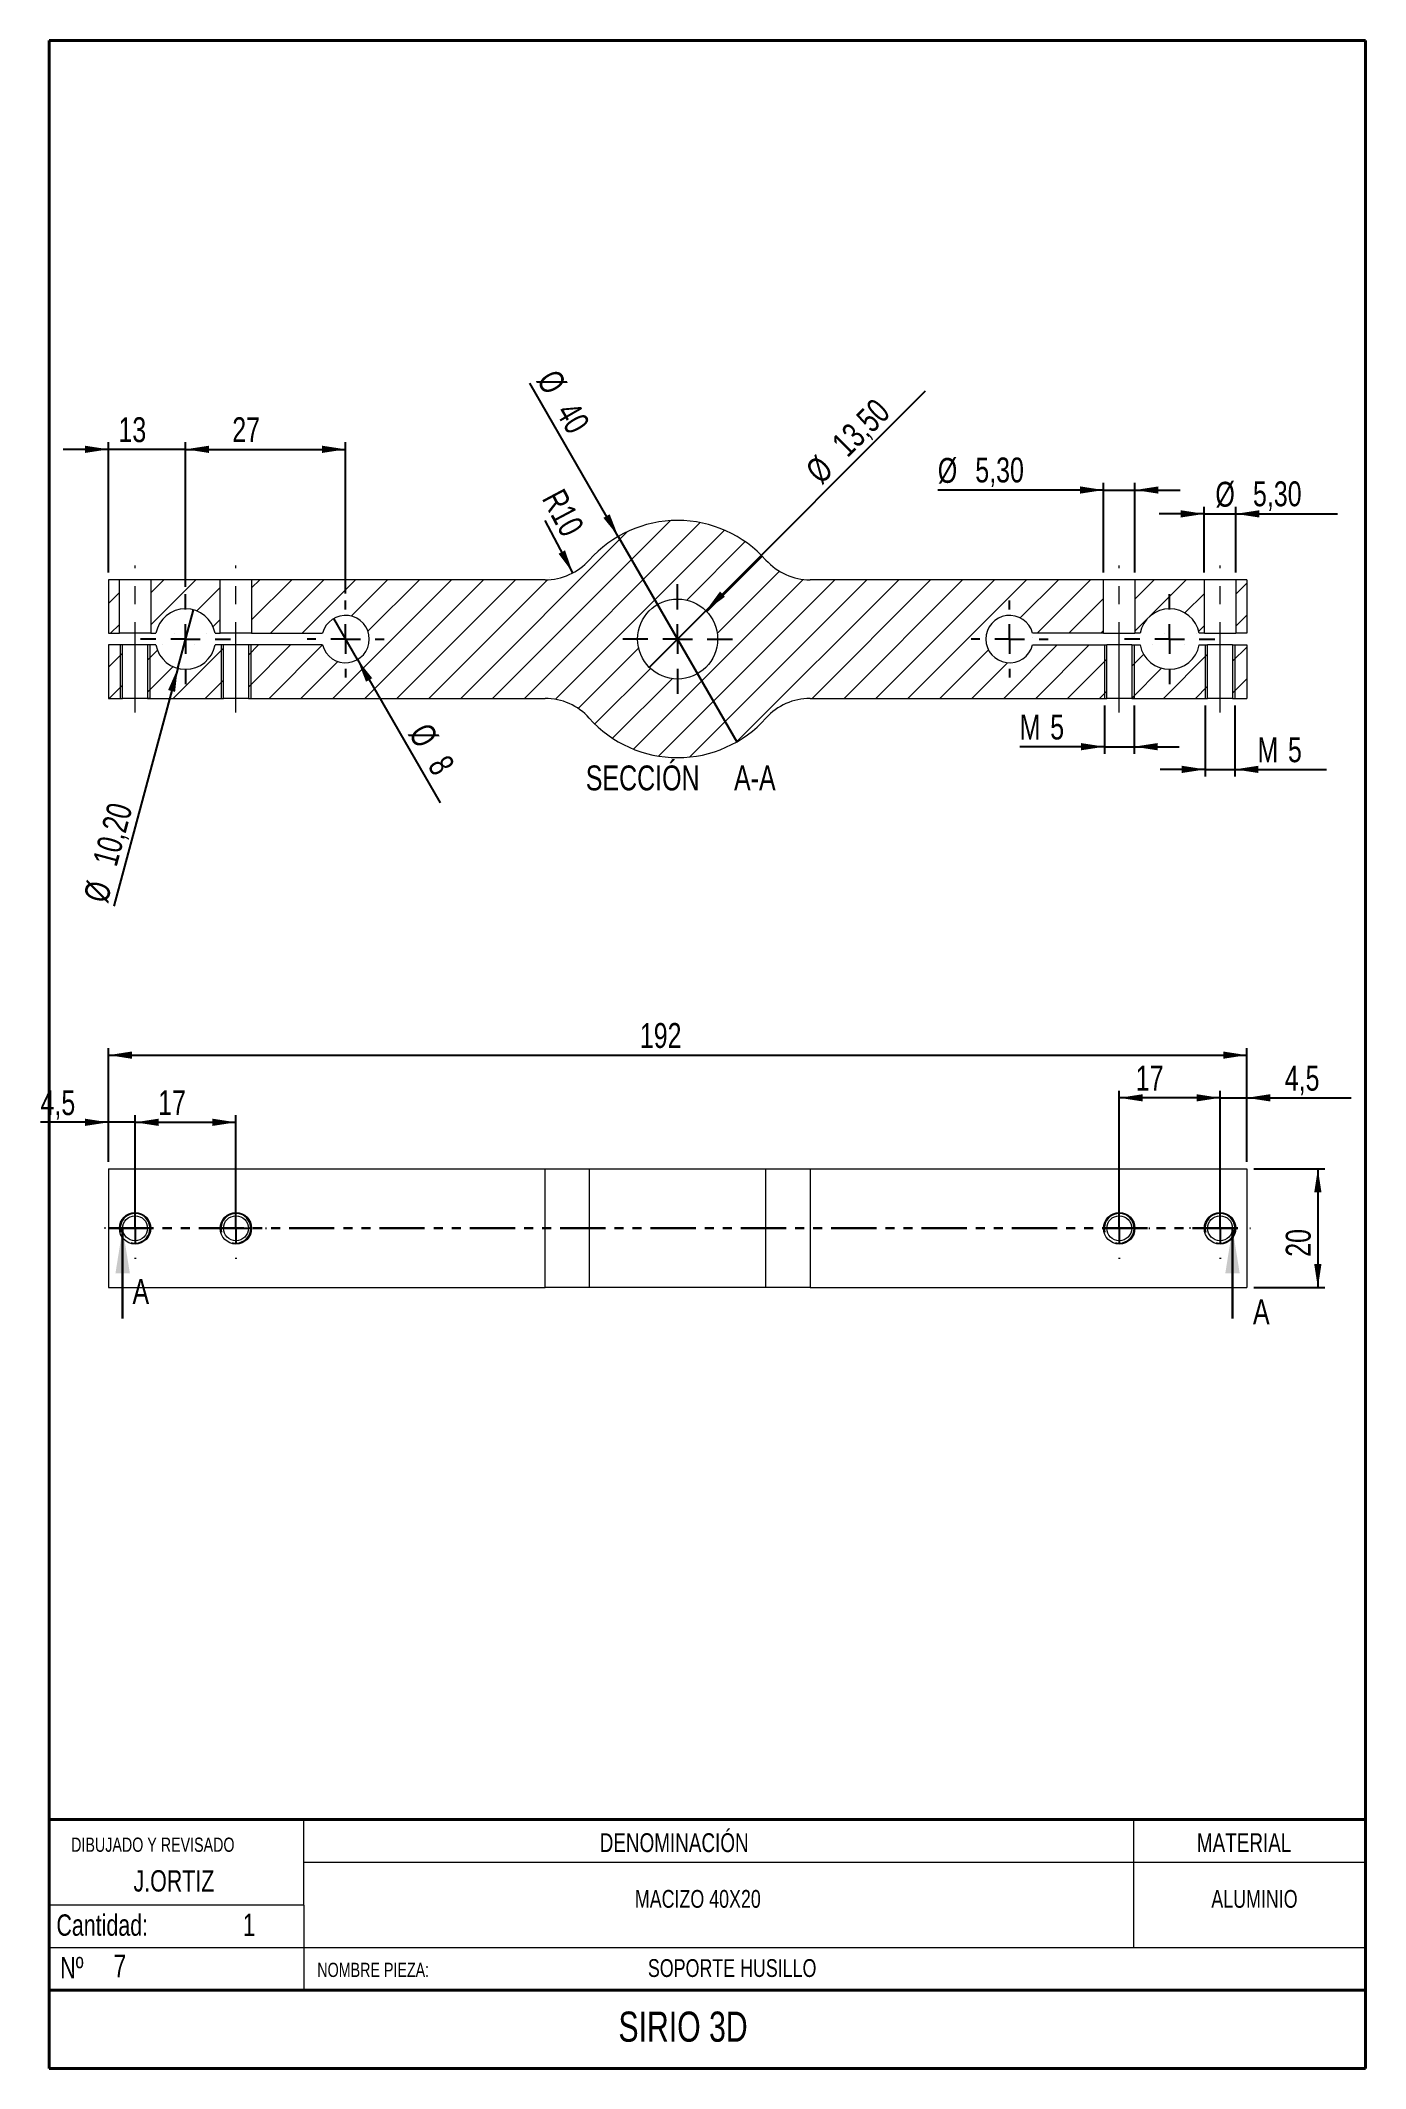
# Model space of a CAD drawing. Header units: millimetres. Extents: x 16 to 202, y 8 to 293.
import ezdxf

# ---------------------------------------------------------------- set-up
doc = ezdxf.new("R2010")
doc.units = ezdxf.units.MM
doc.linetypes.add('CENTERX2', pattern=[20.32, 12.7, -2.54, 2.54, -2.54])
doc.linetypes.add('PHANTOM', pattern=[12.7, 6.35, -1.27, 1.27, -1.27, 1.27, -1.27])
doc.layers.add('FORMAT', color=7, linetype='Continuous')
doc.styles.add('SLDTEXTSTYLE0', font='TXT', dxfattribs={"width": 0.75})
doc.dimstyles.new('SLDDIMSTYLE0', dxfattribs={"dimtxt": 3.5, "dimasz": 3.302, "dimexe": 0, "dimexo": 0.0625, "dimgap": 0.875, "dimtad": 1, "dimlfac": 1.2, "dimrnd": 1e-09, "dimzin": 12, "dimdsep": 46, "dimtxsty": 'SLDTEXTSTYLE0', "dimsah": 1, "dimcen": 0.09, "dimadec": 0, "dimazin": 3, "dimtfac": 1, "dimtofl": 0, "dimtmove": 0, "dimatfit": 3, "dimfxl": 0, "dimfrac": 2, "dimtolj": 1, "dimtzin": 12, "dimarcsym": 0})
doc.dimstyles.new('SLDDIMSTYLE1', dxfattribs={"dimtxt": 3.5, "dimasz": 3.302, "dimexe": 0, "dimexo": 0.0625, "dimgap": 0.875, "dimtad": 1, "dimdec": 1, "dimlfac": 1.2, "dimrnd": 1e-09, "dimzin": 12, "dimdsep": 46, "dimtxsty": 'SLDTEXTSTYLE0', "dimsah": 1, "dimcen": 0.09, "dimadec": 0, "dimazin": 3, "dimtfac": 1, "dimtmove": 0, "dimatfit": 0, "dimfxl": 0, "dimfrac": 2, "dimtolj": 1, "dimtzin": 12, "dimarcsym": 0})
doc.dimstyles.new('SLDDIMSTYLE2', dxfattribs={"dimtxt": 3.5, "dimasz": 3.302, "dimexe": 0, "dimexo": 0.0625, "dimgap": 0.875, "dimtad": 1, "dimlfac": 1.2, "dimrnd": 1e-09, "dimzin": 12, "dimdsep": 46, "dimtxsty": 'SLDTEXTSTYLE0', "dimblk1": 'NONE', "dimsah": 1, "dimcen": 0, "dimadec": 0, "dimazin": 3, "dimtfac": 1, "dimtmove": 0, "dimatfit": 3, "dimldrblk": 'NONE', "dimfxl": 0, "dimfrac": 2, "dimtolj": 1, "dimtzin": 12, "dimarcsym": 0})
doc.dimstyles.new('SLDDIMSTYLE3', dxfattribs={"dimtxt": 3.5, "dimasz": 3.302, "dimexe": 0, "dimexo": 0.0625, "dimgap": 0.875, "dimtad": 1, "dimlfac": 1.2, "dimrnd": 1e-09, "dimzin": 12, "dimdsep": 46, "dimtxsty": 'SLDTEXTSTYLE0', "dimsah": 1, "dimcen": 0.09, "dimadec": 0, "dimazin": 3, "dimtfac": 1, "dimtmove": 0, "dimatfit": 0, "dimfxl": 0, "dimfrac": 2, "dimtolj": 1, "dimtzin": 12, "dimarcsym": 0})
doc.dimstyles.new('SLDDIMSTYLE4', dxfattribs={"dimtxt": 3.5, "dimasz": 3.302, "dimexe": 0, "dimexo": 0.0625, "dimgap": 0.875, "dimtad": 1, "dimlfac": 1.2, "dimrnd": 1e-09, "dimzin": 12, "dimdsep": 46, "dimtxsty": 'SLDTEXTSTYLE0', "dimblk1": 'NONE', "dimsah": 1, "dimcen": 0, "dimadec": 0, "dimazin": 3, "dimtfac": 1, "dimtmove": 0, "dimatfit": 3, "dimldrblk": 'NONE', "dimfxl": 0, "dimfrac": 2, "dimtolj": 1, "dimtzin": 12, "dimarcsym": 0})
doc.dimstyles.new('SLDDIMSTYLE5', dxfattribs={"dimtxt": 3.5, "dimasz": 3.302, "dimexe": 0, "dimexo": 0.0625, "dimgap": 0.875, "dimtad": 1, "dimlfac": 1.2, "dimrnd": 1e-09, "dimzin": 12, "dimdsep": 46, "dimtxsty": 'SLDTEXTSTYLE0', "dimsah": 1, "dimcen": 0, "dimadec": 0, "dimazin": 3, "dimtfac": 1, "dimtofl": 0, "dimtmove": 0, "dimatfit": 3, "dimfxl": 0, "dimfrac": 2, "dimtolj": 1, "dimtzin": 12, "dimarcsym": 0})

# ---------------------------------------------------------------- blocks, each defined once
blk = doc.blocks.new('_D')
at = {"layer": 'FORMAT'}
for p, q in [((25.31, 135.41), (25.31, 151.41)), ((185.31, 135.41), (185.31, 151.41)), ((25.31, 150.41), (185.31, 150.41))]:
    blk.add_line(p, q, dxfattribs=at)
for points in [[(25.31, 150.41), (28.61, 149.9), (28.61, 150.92)], [(185.31, 150.41), (182.01, 150.92), (182.01, 149.9)]]:
    blk.add_solid(points, dxfattribs=at)
at = {"layer": 'FORMAT', "insert": (100.01, 154.92, 0.08), "char_height": 3.5, "attachment_point": 1, "style": 'SLDTEXTSTYLE0'}
blk.add_mtext('192', dxfattribs=at)
blk = doc.blocks.new('_D_1')
at = {"layer": 'FORMAT'}
for p, q in [((186.31, 134.41), (196.31, 134.41)), ((195.31, 134.41), (195.31, 117.74)), ((186.31, 117.74), (196.31, 117.74))]:
    blk.add_line(p, q, dxfattribs=at)
for points in [[(195.31, 134.41), (194.8, 131.11), (195.82, 131.11)], [(195.31, 117.74), (195.82, 121.04), (194.8, 121.04)]]:
    blk.add_solid(points, dxfattribs=at)
at = {"layer": 'FORMAT', "insert": (190.8, 122.07, 0.08), "char_height": 3.5, "attachment_point": 1, "rotation": 90, "style": 'SLDTEXTSTYLE0'}
blk.add_mtext('20', dxfattribs=at)
blk = doc.blocks.new('_D_2')
at = {"layer": 'FORMAT'}
for p, q in [((181.56, 127.08), (181.56, 145.41)), ((185.31, 135.41), (185.31, 145.41)), ((181.56, 144.41), (175.21, 144.41)), ((181.56, 144.41), (185.31, 144.41)), ((185.31, 144.41), (199.97, 144.41))]:
    blk.add_line(p, q, dxfattribs=at)
for points in [[(181.56, 144.41), (178.26, 144.92), (178.26, 143.9)], [(185.31, 144.41), (188.61, 143.9), (188.61, 144.92)]]:
    blk.add_solid(points, dxfattribs=at)
at = {"layer": 'FORMAT', "insert": (190.66, 148.92, 0.08), "char_height": 3.5, "attachment_point": 1, "style": 'SLDTEXTSTYLE0'}
blk.add_mtext('4,5', dxfattribs=at)
blk = doc.blocks.new('_D_3')
at = {"layer": 'FORMAT'}
for p, q in [((167.4, 127.08), (167.4, 145.41)), ((181.56, 127.08), (181.56, 145.41)), ((181.56, 144.41), (167.4, 144.41))]:
    blk.add_line(p, q, dxfattribs=at)
for points in [[(167.4, 144.41), (170.7, 143.9), (170.7, 144.92)], [(181.56, 144.41), (178.26, 144.92), (178.26, 143.9)]]:
    blk.add_solid(points, dxfattribs=at)
at = {"layer": 'FORMAT', "insert": (169.71, 148.92, 0.08), "char_height": 3.5, "attachment_point": 1, "style": 'SLDTEXTSTYLE0'}
blk.add_mtext('17', dxfattribs=at)
blk = doc.blocks.new('_D_4')
at = {"layer": 'FORMAT'}
for p, q in [((25.31, 140.97), (15.77, 140.97)), ((25.31, 135.41), (25.31, 141.97)), ((29.06, 140.97), (25.31, 140.97)), ((29.06, 127.08), (29.06, 141.97)), ((29.06, 140.97), (35.41, 140.97))]:
    blk.add_line(p, q, dxfattribs=at)
for points in [[(25.31, 140.97), (22.01, 141.48), (22.01, 140.46)], [(29.06, 140.97), (32.36, 140.46), (32.36, 141.48)]]:
    blk.add_solid(points, dxfattribs=at)
at = {"layer": 'FORMAT', "insert": (15.77, 145.48, 0.08), "char_height": 3.5, "attachment_point": 1, "style": 'SLDTEXTSTYLE0'}
blk.add_mtext('4,5', dxfattribs=at)
blk = doc.blocks.new('_D_5')
at = {"layer": 'FORMAT'}
for p, q in [((29.06, 127.08), (29.06, 141.97)), ((29.06, 140.97), (43.23, 140.97)), ((43.23, 127.08), (43.23, 141.97))]:
    blk.add_line(p, q, dxfattribs=at)
for points in [[(29.06, 140.97), (32.36, 140.46), (32.36, 141.48)], [(43.23, 140.97), (39.93, 141.48), (39.93, 140.46)]]:
    blk.add_solid(points, dxfattribs=at)
at = {"layer": 'FORMAT', "insert": (32.3, 145.48, 0.08), "char_height": 3.5, "attachment_point": 1, "style": 'SLDTEXTSTYLE0'}
blk.add_mtext('17', dxfattribs=at)
blk = doc.blocks.new('SW_CENTERMARKSYMBOL_0')
at = {"layer": 'FORMAT', "color": 0}
for p, q in [((0, 4.17), (0, 4.29)), ((-4.17, 0), (-4.29, 0)), ((0, 0), (-2.08, 0)), ((0, 0), (0, 2.08)), ((0, 0), (0, -2.08)), ((0, 0), (2.08, 0)), ((4.17, 0), (4.29, 0)), ((0, -4.17), (0, -4.29))]:
    blk.add_line(p, q, dxfattribs=at)
blk = doc.blocks.new('SW_CENTERMARKSYMBOL_1')
at = {"layer": 'FORMAT', "color": 0}
for p, q in [((0, 4.17), (0, 4.29)), ((-4.17, 0), (-4.29, 0)), ((0, 0), (-2.08, 0)), ((0, 0), (0, 2.08)), ((0, 0), (0, -2.08)), ((0, 0), (2.08, 0)), ((4.17, 0), (4.29, 0)), ((0, -4.17), (0, -4.29))]:
    blk.add_line(p, q, dxfattribs=at)
blk = doc.blocks.new('SW_CENTERMARKSYMBOL_2')
at = {"layer": 'FORMAT', "color": 0}
for p, q in [((0, 4.17), (0, 4.29)), ((-4.17, 0), (-4.29, 0)), ((0, 0), (-2.08, 0)), ((0, 0), (0, 2.08)), ((0, 0), (0, -2.08)), ((0, 0), (2.08, 0)), ((4.17, 0), (4.29, 0)), ((0, -4.17), (0, -4.29))]:
    blk.add_line(p, q, dxfattribs=at)
blk = doc.blocks.new('SW_CENTERMARKSYMBOL_3')
at = {"layer": 'FORMAT', "color": 0}
for p, q in [((0, 4.17), (0, 4.29)), ((-4.17, 0), (-4.29, 0)), ((0, 0), (-2.08, 0)), ((0, 0), (0, 2.08)), ((0, 0), (0, -2.08)), ((0, 0), (2.08, 0)), ((4.17, 0), (4.29, 0)), ((0, -4.17), (0, -4.29))]:
    blk.add_line(p, q, dxfattribs=at)
blk = doc.blocks.new('_D_6')
at = {"layer": 'FORMAT'}
for q in [(84.56, 244.83), (113.65, 194.45)]:
    blk.add_line((96.98, 223.32), q, dxfattribs=at)
blk.add_solid([(96.98, 223.32), (95.77, 226.43), (94.89, 225.92)], dxfattribs=at)
at = {"layer": 'FORMAT', "char_height": 3.5, "attachment_point": 1, "rotation": 300, "style": 'SLDTEXTSTYLE0'}
for s, insert in [('%%c', (88.46, 247.08, 4.25)), ('40', (91.15, 242.54, 4.25))]:
    blk.add_mtext(s, dxfattribs=dict(at, insert=insert))
blk = doc.blocks.new('_NONE')
blk = doc.blocks.new('_D_7')
at = {"layer": 'FORMAT'}
for q in [(140.18, 243.76), (101.34, 204.91)]:
    blk.add_line((109.29, 212.86), q, dxfattribs=at)
blk.add_solid([(109.29, 212.86), (111.98, 214.84), (111.27, 215.56)], dxfattribs=at)
at = {"layer": 'FORMAT', "char_height": 3.5, "attachment_point": 1, "rotation": 45, "style": 'SLDTEXTSTYLE0'}
for s, insert in [('13,50', (126.72, 236.74, 4.25)), ('%%c', (123.03, 232.97, 4.25))]:
    blk.add_mtext(s, dxfattribs=dict(at, insert=insert))
blk = doc.blocks.new('_D_8')
at = {"layer": 'FORMAT'}
for p, q in [((25.31, 218.22), (25.31, 236.55)), ((36.15, 216.22), (36.15, 236.55)), ((25.31, 235.55), (18.96, 235.55)), ((36.15, 235.55), (25.31, 235.55)), ((36.15, 235.55), (42.5, 235.55))]:
    blk.add_line(p, q, dxfattribs=at)
for points in [[(25.31, 235.55), (22.01, 236.06), (22.01, 235.04)], [(36.15, 235.55), (39.45, 235.04), (39.45, 236.06)]]:
    blk.add_solid(points, dxfattribs=at)
at = {"layer": 'FORMAT', "insert": (26.72, 240.06, 4.25), "char_height": 3.5, "attachment_point": 1, "style": 'SLDTEXTSTYLE0'}
blk.add_mtext('13', dxfattribs=at)
blk = doc.blocks.new('_D_9')
at = {"layer": 'FORMAT'}
for p, q in [((36.15, 216.22), (36.15, 236.55)), ((58.65, 215.3), (58.65, 236.55)), ((36.15, 235.55), (58.65, 235.55))]:
    blk.add_line(p, q, dxfattribs=at)
for points in [[(36.15, 235.55), (39.45, 235.04), (39.45, 236.06)], [(58.65, 235.55), (55.34, 236.06), (55.34, 235.04)]]:
    blk.add_solid(points, dxfattribs=at)
at = {"layer": 'FORMAT', "insert": (42.72, 240.06, 4.25), "char_height": 3.5, "attachment_point": 1, "style": 'SLDTEXTSTYLE0'}
blk.add_mtext('27', dxfattribs=at)
blk = doc.blocks.new('_D_10')
at = {"layer": 'FORMAT'}
for q in [(37.25, 212.99), (26.09, 171.37)]:
    blk.add_line((35.05, 204.78), q, dxfattribs=at)
blk.add_solid([(35.05, 204.78), (33.7, 201.72), (34.68, 201.46)], dxfattribs=at)
at = {"layer": 'FORMAT', "char_height": 3.5, "attachment_point": 1, "rotation": 75, "style": 'SLDTEXTSTYLE0'}
for s, insert in [('10,20', (23.06, 177.65, 4.25)), ('%%c', (21.75, 172.53, 4.25))]:
    blk.add_mtext(s, dxfattribs=dict(at, insert=insert))
blk = doc.blocks.new('_D_11')
at = {"layer": 'FORMAT'}
for q in [(56.98, 211.77), (71.92, 185.89)]:
    blk.add_line((60.31, 206), q, dxfattribs=at)
blk.add_solid([(60.31, 206), (61.52, 202.89), (62.4, 203.39)], dxfattribs=at)
at = {"layer": 'FORMAT', "char_height": 3.5, "attachment_point": 1, "rotation": 300, "style": 'SLDTEXTSTYLE0'}
for s, insert in [('%%c', (70.45, 197.41, 4.25)), ('8', (73.14, 192.87, 4.25))]:
    blk.add_mtext(s, dxfattribs=dict(at, insert=insert))
blk = doc.blocks.new('_D_12')
at = {"layer": 'FORMAT'}
blk.add_line((90.59, 218.19), (86.68, 225.55), dxfattribs=at)
blk.add_solid([(90.59, 218.19), (89.49, 221.35), (88.59, 220.87)], dxfattribs=at)
at = {"layer": 'FORMAT', "insert": (89.27, 230.3, 4.25), "char_height": 3.5, "attachment_point": 1, "rotation": 297.9932, "style": 'SLDTEXTSTYLE0'}
blk.add_mtext('R10', dxfattribs=at)
blk = doc.blocks.new('_D_13')
at = {"layer": 'FORMAT'}
for p, q in [((179.48, 199.55), (179.48, 189.57)), ((183.65, 199.55), (183.65, 189.57)), ((179.48, 190.57), (173.13, 190.57)), ((179.48, 190.57), (183.65, 190.57)), ((183.65, 190.57), (196.54, 190.57))]:
    blk.add_line(p, q, dxfattribs=at)
for points in [[(179.48, 190.57), (176.18, 191.08), (176.18, 190.06)], [(183.65, 190.57), (186.95, 190.06), (186.95, 191.08)]]:
    blk.add_solid(points, dxfattribs=at)
at = {"layer": 'FORMAT', "char_height": 3.5, "attachment_point": 1, "style": 'SLDTEXTSTYLE0'}
for s, insert in [('M', (186.82, 195.08, 4.25)), ('5', (191.11, 195.08, 4.25))]:
    blk.add_mtext(s, dxfattribs=dict(at, insert=insert))
blk = doc.blocks.new('_D_14')
at = {"layer": 'FORMAT'}
for p, q in [((165.31, 199.55), (165.31, 192.76)), ((169.48, 199.55), (169.48, 192.76)), ((165.31, 193.76), (153.4, 193.76)), ((165.31, 193.76), (169.48, 193.76)), ((169.48, 193.76), (175.83, 193.76))]:
    blk.add_line(p, q, dxfattribs=at)
for points in [[(165.31, 193.76), (162.01, 194.27), (162.01, 193.25)], [(169.48, 193.76), (172.78, 193.25), (172.78, 194.27)]]:
    blk.add_solid(points, dxfattribs=at)
at = {"layer": 'FORMAT', "char_height": 3.5, "attachment_point": 1, "style": 'SLDTEXTSTYLE0'}
for s, insert in [('M', (153.4, 198.27, 4.25)), ('5', (157.69, 198.27, 4.25))]:
    blk.add_mtext(s, dxfattribs=dict(at, insert=insert))
blk = doc.blocks.new('_D_15')
at = {"layer": 'FORMAT'}
for p, q in [((165.19, 229.83), (141.89, 229.83)), ((165.19, 218.22), (165.19, 230.83)), ((165.19, 229.83), (169.6, 229.83)), ((169.6, 218.22), (169.6, 230.83)), ((169.6, 229.83), (175.95, 229.83))]:
    blk.add_line(p, q, dxfattribs=at)
for points in [[(165.19, 229.83), (161.89, 230.34), (161.89, 229.32)], [(169.6, 229.83), (172.91, 229.32), (172.91, 230.34)]]:
    blk.add_solid(points, dxfattribs=at)
at = {"layer": 'FORMAT', "char_height": 3.5, "attachment_point": 1, "style": 'SLDTEXTSTYLE0'}
for s, insert in [('%%c', (141.89, 234.34, 4.25)), ('5,30', (147.16, 234.4, 4.25))]:
    blk.add_mtext(s, dxfattribs=dict(at, insert=insert))
blk = doc.blocks.new('_D_16')
at = {"layer": 'FORMAT'}
for p, q in [((179.35, 226.48), (173, 226.48)), ((179.35, 218.22), (179.35, 227.48)), ((179.35, 226.48), (183.77, 226.48)), ((183.77, 218.22), (183.77, 227.48)), ((183.77, 226.48), (198.09, 226.48))]:
    blk.add_line(p, q, dxfattribs=at)
for points in [[(179.35, 226.48), (176.05, 226.99), (176.05, 225.97)], [(183.77, 226.48), (187.07, 225.97), (187.07, 226.99)]]:
    blk.add_solid(points, dxfattribs=at)
at = {"layer": 'FORMAT', "char_height": 3.5, "attachment_point": 1, "style": 'SLDTEXTSTYLE0'}
for s, insert in [('%%c', (180.91, 230.99, 4.25)), ('5,30', (186.19, 231.05, 4.25))]:
    blk.add_mtext(s, dxfattribs=dict(at, insert=insert))
blk = doc.blocks.new('SW_NOTE_0')
at = {"layer": 'FORMAT', "color": 0, "char_height": 3.5, "attachment_point": 2, "style": 'SLDTEXTSTYLE0'}
for s, insert in [('SECCIÓN', (10.45, 4.51)), ('A-A', (26.22, 4.51))]:
    blk.add_mtext(s, dxfattribs=dict(at, insert=insert))
blk = doc.blocks.new('SW_CENTERMARKSYMBOL_4')
at = {"layer": 'FORMAT', "color": 0}
for p, q in [((0, 4.17), (0, 7.71)), ((-4.17, 0), (-7.71, 0)), ((0, 0), (-2.08, 0)), ((0, 0), (0, 2.08)), ((0, 0), (0, -2.08)), ((0, 0), (2.08, 0)), ((4.17, 0), (7.71, 0)), ((0, -4.17), (0, -7.71))]:
    blk.add_line(p, q, dxfattribs=at)
blk = doc.blocks.new('SW_CENTERMARKSYMBOL_5')
at = {"layer": 'FORMAT', "color": 0}
for p, q in [((0, 4.17), (0, 6.33)), ((-4.17, 0), (-6.33, 0)), ((0, 0), (-2.08, 0)), ((0, 0), (0, 2.08)), ((0, 0), (0, -2.08)), ((0, 0), (2.08, 0)), ((4.17, 0), (6.33, 0)), ((0, -4.17), (0, -6.33))]:
    blk.add_line(p, q, dxfattribs=at)
blk = doc.blocks.new('SW_CENTERMARKSYMBOL_6')
at = {"layer": 'FORMAT', "color": 0}
for p, q in [((0, 4.17), (0, 5.42)), ((-4.17, 0), (-5.42, 0)), ((0, 0), (-2.08, 0)), ((0, 0), (0, 2.08)), ((0, 0), (0, -2.08)), ((0, 0), (2.08, 0)), ((4.17, 0), (5.42, 0)), ((0, -4.17), (0, -5.42))]:
    blk.add_line(p, q, dxfattribs=at)
blk = doc.blocks.new('SW_CENTERMARKSYMBOL_7')
at = {"layer": 'FORMAT', "color": 0}
for p, q in [((0, 4.17), (0, 5.42)), ((-4.17, 0), (-5.42, 0)), ((0, 0), (-2.08, 0)), ((0, 0), (0, 2.08)), ((0, 0), (0, -2.08)), ((0, 0), (2.08, 0)), ((4.17, 0), (5.42, 0)), ((0, -4.17), (0, -5.42))]:
    blk.add_line(p, q, dxfattribs=at)
blk = doc.blocks.new('SW_CENTERMARKSYMBOL_8')
at = {"layer": 'FORMAT', "color": 0}
for p, q in [((0, 4.17), (0, 6.33)), ((-4.17, 0), (-6.33, 0)), ((0, 0), (-2.08, 0)), ((0, 0), (0, 2.08)), ((0, 0), (0, -2.08)), ((0, 0), (2.08, 0)), ((4.17, 0), (6.33, 0)), ((0, -4.17), (0, -6.33))]:
    blk.add_line(p, q, dxfattribs=at)

msp = doc.modelspace()

# ---------------------------------------------------------------- hatches: boundary and pattern name
at = {"linetype": 'Continuous', "lineweight": 0}
h = msp.add_hatch(dxfattribs=at)
h.set_pattern_fill('ANSI31', style=0)
edge = h.paths.add_edge_path(flags=0)
edge.add_line((155.2071, 209.7188), (165.1879, 209.7188))
edge.add_line((165.1879, 209.7188), (165.1879, 217.2188))
edge.add_line((165.1879, 217.2188), (123.9468, 217.2188))
edge.add_arc((123.9468, 225.5521), 8.3333, 221.810315, 270, ccw=False)
edge.add_arc((105.3129, 208.8854), 16.6667, 41.810315, 138.189685)
edge.add_arc((86.679, 225.5521), 8.3333, 270, 318.189685, ccw=False)
edge.add_line((86.679, 217.2188), (45.4379, 217.2188))
edge.add_line((45.4379, 217.2188), (45.4379, 209.7188))
edge.add_line((45.4379, 209.7188), (55.4188, 209.7188))
edge.add_arc((58.6462, 208.8854), 3.3333, -165.522488, 165.522488, ccw=False)
edge.add_line((55.4188, 208.0521), (44.9796, 208.0521))
edge.add_line((44.9796, 208.0521), (44.9796, 200.5521))
edge.add_line((44.9796, 200.5521), (86.679, 200.5521))
edge.add_arc((86.679, 192.2188), 8.3333, 41.810315, 90, ccw=False)
edge.add_arc((105.3129, 208.8854), 16.6667, 221.810315, 318.189685)
edge.add_arc((123.9468, 192.2188), 8.3333, 90, 138.189685, ccw=False)
edge.add_line((123.9468, 200.5521), (165.6462, 200.5521))
edge.add_line((165.6462, 200.5521), (165.6462, 208.0521))
edge.add_line((165.6462, 208.0521), (155.2071, 208.0521))
edge.add_arc((151.9796, 208.8854), 3.3333, 14.477512, 345.522488, ccw=False)
edge = h.paths.add_edge_path(flags=0)
edge.add_arc((105.3129, 208.8854), 5.625, 0, 360)
h = msp.add_hatch(dxfattribs=at)
h.set_pattern_fill('ANSI31', style=0)
h.paths.add_polyline_path([(26.8546, 209.7188), (26.8546, 217.2188), (25.3129, 217.2188), (25.3129, 209.7188)], flags=0)
h = msp.add_hatch(dxfattribs=at)
h.set_pattern_fill('ANSI31', style=0)
edge = h.paths.add_edge_path(flags=0)
edge.add_arc((36.1462, 208.8854), 4.25, 11.307729, 168.692271, ccw=False)
edge.add_line((40.3137, 209.7188), (41.0212, 209.7188))
edge.add_line((41.0212, 209.7188), (41.0212, 217.2188))
edge.add_line((41.0212, 217.2188), (31.2712, 217.2188))
edge.add_line((31.2712, 217.2188), (31.2712, 209.7188))
edge.add_line((31.2712, 209.7188), (31.9787, 209.7188))
h = msp.add_hatch(dxfattribs=at)
h.set_pattern_fill('ANSI31', style=0)
edge = h.paths.add_edge_path(flags=0)
edge.add_line((169.6046, 209.7188), (170.3121, 209.7188))
edge.add_arc((174.4796, 208.8854), 4.25, 11.307729, 168.692271, ccw=False)
edge.add_line((178.6471, 209.7188), (179.3546, 209.7188))
edge.add_line((179.3546, 209.7188), (179.3546, 217.2188))
edge.add_line((179.3546, 217.2188), (169.6046, 217.2188))
edge.add_line((169.6046, 217.2188), (169.6046, 209.7188))
h = msp.add_hatch(dxfattribs=at)
h.set_pattern_fill('ANSI31', style=0)
h.paths.add_polyline_path([(185.3129, 209.7188), (185.3129, 217.2188), (183.7712, 217.2188), (183.7712, 209.7188)], flags=0)
h = msp.add_hatch(dxfattribs=at)
h.set_pattern_fill('ANSI31', style=0)
h.paths.add_polyline_path([(25.3129, 208.0521), (25.3129, 200.5521), (27.3129, 200.5521), (27.3129, 208.0521)], flags=0)
h = msp.add_hatch(dxfattribs=at)
h.set_pattern_fill('ANSI31', style=0)
edge = h.paths.add_edge_path(flags=0)
edge.add_line((41.4796, 200.5521), (41.4796, 208.0521))
edge.add_line((41.4796, 208.0521), (40.3137, 208.0521))
edge.add_arc((36.1462, 208.8854), 4.25, 191.307729, 348.692271, ccw=False)
edge.add_line((31.9787, 208.0521), (30.8129, 208.0521))
edge.add_line((30.8129, 208.0521), (30.8129, 200.5521))
edge.add_line((30.8129, 200.5521), (41.4796, 200.5521))
h = msp.add_hatch(dxfattribs=at)
h.set_pattern_fill('ANSI31', style=0)
edge = h.paths.add_edge_path(flags=0)
edge.add_line((179.8129, 208.0521), (178.6471, 208.0521))
edge.add_arc((174.4796, 208.8854), 4.25, 191.307729, 348.692271, ccw=False)
edge.add_line((170.3121, 208.0521), (169.1462, 208.0521))
edge.add_line((169.1462, 208.0521), (169.1462, 200.5521))
edge.add_line((169.1462, 200.5521), (179.8129, 200.5521))
edge.add_line((179.8129, 200.5521), (179.8129, 208.0521))
h = msp.add_hatch(dxfattribs=at)
h.set_pattern_fill('ANSI31', style=0)
h.paths.add_polyline_path([(183.3129, 208.0521), (183.3129, 200.5521), (185.3129, 200.5521), (185.3129, 208.0521)], flags=0)

# ---------------------------------------------------------------- linework, layer by layer
at = {"color": 7, "linetype": 'Continuous', "lineweight": 40}
for p, q in [((17, 8), (17, 293)), ((17, 293), (202, 293)), ((202, 64), (202, 293)), ((202, 8), (202, 64)), ((17, 43), (202, 43)), ((17, 19), (202, 19)), ((17, 8), (202, 8))]:
    msp.add_line(p, q, dxfattribs=at)
at = {"color": 7, "linetype": 'Continuous', "lineweight": 15}
for p, q in [((25.3129, 217.2188), (25.3129, 209.7188)), ((26.8546, 217.2188), (25.3129, 217.2188)), ((26.8546, 209.7188), (26.8546, 217.2188)), ((31.2712, 217.2188), (26.8546, 217.2188)), ((31.2712, 217.2188), (31.2712, 209.7188)), ((41.0212, 217.2188), (31.2712, 217.2188)), ((41.0212, 209.7188), (41.0212, 217.2188)), ((45.4379, 217.2188), (41.0212, 217.2188)), ((45.4379, 217.2188), (45.4379, 209.7188)), ((86.679, 217.2188), (45.4379, 217.2188)), ((165.1879, 217.2188), (123.9468, 217.2188)), ((165.1879, 209.7188), (165.1879, 217.2188)), ((169.6046, 217.2188), (165.1879, 217.2188)), ((169.6046, 217.2188), (169.6046, 209.7188)), ((179.3546, 217.2188), (169.6046, 217.2188)), ((179.3546, 209.7188), (179.3546, 217.2188)), ((183.7712, 217.2188), (179.3546, 217.2188)), ((183.7712, 217.2188), (183.7712, 209.7188)), ((185.3129, 217.2188), (183.7712, 217.2188)), ((185.3129, 217.2188), (185.3129, 209.7188)), ((25.3129, 209.7188), (26.8546, 209.7188)), ((27.3129, 208.0521), (25.3129, 208.0521)), ((25.3129, 208.0521), (25.3129, 200.5521)), ((31.2712, 209.7188), (26.8546, 209.7188)), ((27.3129, 200.5521), (27.3129, 208.0521)), ((30.8129, 208.0521), (27.3129, 208.0521)), ((30.8129, 208.0521), (30.8129, 200.5521)), ((31.9787, 208.0521), (30.8129, 208.0521)), ((31.2712, 209.7188), (31.9787, 209.7188)), ((40.3137, 209.7188), (41.0212, 209.7188)), ((41.4796, 208.0521), (40.3137, 208.0521)), ((45.4379, 209.7188), (41.0212, 209.7188)), ((41.4796, 200.5521), (41.4796, 208.0521)), ((44.9796, 208.0521), (41.4796, 208.0521)), ((44.9796, 208.0521), (44.9796, 200.5521)), ((55.4188, 208.0521), (44.9796, 208.0521)), ((45.4379, 209.7188), (55.4188, 209.7188)), ((165.1879, 209.7188), (155.2071, 209.7188)), ((155.2071, 208.0521), (165.6462, 208.0521)), ((165.1879, 209.7188), (169.6046, 209.7188)), ((165.6462, 200.5521), (165.6462, 208.0521)), ((169.1462, 208.0521), (165.6462, 208.0521)), ((169.1462, 208.0521), (169.1462, 200.5521)), ((169.1462, 208.0521), (170.3121, 208.0521)), ((170.3121, 209.7188), (169.6046, 209.7188)), ((179.3546, 209.7188), (178.6471, 209.7188)), ((178.6471, 208.0521), (179.8129, 208.0521)), ((179.3546, 209.7188), (183.7712, 209.7188)), ((179.8129, 200.5521), (179.8129, 208.0521)), ((183.3129, 208.0521), (179.8129, 208.0521)), ((183.3129, 208.0521), (183.3129, 200.5521)), ((183.3129, 208.0521), (185.3129, 208.0521)), ((185.3129, 209.7188), (183.7712, 209.7188)), ((185.3129, 208.0521), (185.3129, 200.5521)), ((25.3129, 200.5521), (27.3129, 200.5521)), ((30.8129, 200.5521), (27.3129, 200.5521)), ((30.8129, 200.5521), (41.4796, 200.5521)), ((44.9796, 200.5521), (41.4796, 200.5521)), ((44.9796, 200.5521), (86.679, 200.5521)), ((123.9468, 200.5521), (165.6462, 200.5521)), ((169.1462, 200.5521), (165.6462, 200.5521)), ((169.1462, 200.5521), (179.8129, 200.5521)), ((183.3129, 200.5521), (179.8129, 200.5521)), ((183.3129, 200.5521), (185.3129, 200.5521)), ((25.3129, 134.4087), (25.3129, 117.742)), ((25.3129, 134.4087), (86.679, 134.4087)), ((86.679, 117.742), (86.679, 134.4087)), ((86.679, 134.4087), (92.8903, 134.4087)), ((92.8903, 134.4087), (92.8903, 117.742)), ((92.8903, 134.4087), (117.7355, 134.4087)), ((117.7355, 117.742), (117.7355, 134.4087)), ((117.7355, 134.4087), (123.9468, 134.4087)), ((123.9468, 134.4087), (123.9468, 117.742)), ((123.9468, 134.4087), (185.3129, 134.4087)), ((185.3129, 134.4087), (185.3129, 117.742)), ((25.3129, 117.742), (86.679, 117.742)), ((92.8903, 117.742), (86.679, 117.742)), ((117.7355, 117.742), (92.8903, 117.742)), ((123.9468, 117.742), (117.7355, 117.742)), ((123.9468, 117.742), (185.3129, 117.742)), ((52.8042, 19), (52.7904, 43)), ((169.4643, 25), (169.4643, 43)), ((52.7939, 37), (202, 37)), ((17, 31), (52.7973, 31)), ((17, 25), (202, 25))]:
    msp.add_line(p, q, dxfattribs=at)
at = {"color": 7, "linetype": 'Continuous', "lineweight": 0}
for p, q in [((26.9796, 208.0521), (26.9796, 200.5521)), ((31.1462, 208.0521), (31.1462, 200.5521)), ((41.1462, 208.0521), (41.1462, 200.5521)), ((45.3129, 208.0521), (45.3129, 200.5521)), ((165.3129, 208.0521), (165.3129, 200.5521)), ((169.4796, 208.0521), (169.4796, 200.5521)), ((179.4796, 208.0521), (179.4796, 200.5521)), ((183.6462, 208.0521), (183.6462, 200.5521)), ((31.1462, 200.5521), (30.8129, 200.5521)), ((169.4796, 200.5521), (169.1462, 200.5521))]:
    msp.add_line(p, q, dxfattribs=at)
at = {"color": 7, "linetype": 'PHANTOM', "lineweight": 30}
msp.add_line((25.3129, 126.0753), (185.3129, 126.0753), dxfattribs=at)
at = {"color": 7, "linetype": 'Continuous', "lineweight": 30}
for p, q in [((27.3129, 113.3753), (27.3129, 126.0753)), ((183.3129, 113.3753), (183.3129, 126.0753))]:
    msp.add_line(p, q, dxfattribs=at)
at = {"color": 7, "linetype": 'Continuous', "lineweight": 15}
for centre, radius in [((105.3129, 208.8854), 5.625), ((29.0629, 126.0753), 2.2083), ((43.2296, 126.0753), 2.2083), ((167.3962, 126.0753), 2.2083), ((181.5629, 126.0753), 2.2083), ((29.0629, 126.0753), 1.75), ((43.2296, 126.0753), 1.75), ((167.3962, 126.0753), 1.75), ((181.5629, 126.0753), 1.75)]:
    msp.add_circle(centre, radius, dxfattribs=at)
for centre, radius, start, end in [((105.3129, 208.8854), 16.6667, 41.810315, 138.189685), ((86.679, 225.5521), 8.3333, 270, 318.189685), ((123.9468, 225.5521), 8.3333, 221.810315, 270), ((36.1462, 208.8854), 4.25, 11.307729, 168.692271), ((58.6462, 208.8854), 3.3333, 194.477512, 165.522488), ((151.9796, 208.8854), 3.3333, 14.477512, 345.522488), ((174.4796, 208.8854), 4.25, 11.307729, 168.692271), ((36.1462, 208.8854), 4.25, 191.307729, 348.692271), ((174.4796, 208.8854), 4.25, 191.307729, 348.692271), ((86.679, 192.2188), 8.3333, 41.810315, 90), ((123.9468, 192.2188), 8.3333, 90, 138.189685), ((105.3129, 208.8854), 16.6667, 221.810315, 318.189685)]:
    msp.add_arc(centre, radius, start, end, dxfattribs=at)
at = {"color": 7, "linetype": 'Continuous', "lineweight": 0}
for centre in [(29.0629, 126.0753), (43.2296, 126.0753), (167.3962, 126.0753), (181.5629, 126.0753)]:
    msp.add_arc(centre, 2.0833, 255, 195, dxfattribs=at)
at = {"color": 7, "linetype": 'Continuous', "lineweight": 30}
for points in [[(27.3129, 126.0753), (26.2969, 119.7253), (28.3289, 119.7253)], [(183.3129, 126.0753), (182.2969, 119.7253), (184.3289, 119.7253)]]:
    msp.add_solid(points, dxfattribs=at)
at = {"layer": 'FORMAT', "linetype": 'CENTERX2', "lineweight": 0}
for p, q in [((29.0629, 198.5521), (29.0629, 219.2188)), ((43.2296, 198.5521), (43.2296, 219.2188)), ((167.3962, 198.5521), (167.3962, 219.2188)), ((181.5629, 198.5521), (181.5629, 219.2188))]:
    msp.add_line(p, q, dxfattribs=at)

# ---------------------------------------------------------------- block references
at = {"layer": 'FORMAT'}
for name, p in [('SW_CENTERMARKSYMBOL_5', (36.1462, 208.8854)), ('SW_CENTERMARKSYMBOL_6', (58.6462, 208.8854)), ('SW_CENTERMARKSYMBOL_4', (105.3129, 208.8854)), ('SW_CENTERMARKSYMBOL_7', (151.9796, 208.8854)), ('SW_CENTERMARKSYMBOL_8', (174.4796, 208.8854)), ('SW_NOTE_0', (89.9542, 186.6097)), ('SW_CENTERMARKSYMBOL_1', (29.0629, 126.0753)), ('SW_CENTERMARKSYMBOL_0', (43.2296, 126.0753)), ('SW_CENTERMARKSYMBOL_2', (167.3962, 126.0753)), ('SW_CENTERMARKSYMBOL_3', (181.5629, 126.0753))]:
    msp.add_blockref(name, p, dxfattribs=at)

# ---------------------------------------------------------------- texts
at = {"color": 7, "linetype": 'Continuous', "char_height": 3.5, "attachment_point": 1, "style": 'SLDTEXTSTYLE0'}
for insert in [(28.6927, 118.932), (186.1888, 116.0856)]:
    msp.add_mtext('A', dxfattribs=dict(at, insert=insert))
at = {"color": 7, "linetype": 'Continuous', "lineweight": 0, "style": 'SLDTEXTSTYLE0'}
for s, insert, char_height, attachment_point in [('DIBUJADO Y REVISADO', (20.0748, 40.4451), 2, 1), ('DENOMINACIÓN', (94.3678, 41.0541), 2.645833, 1), ('MATERIAL', (178.3092, 41.0541), 2.64583, 1), ('J.ORTIZ', (34.5194, 35.8596), 3, 2), ('MACIZO 40X20', (108.1588, 33.0811), 2.5, 2), ('ALUMINIO', (186.3991, 33.0811), 2.5, 2), ('1', (45.0847, 29.7746), 3.175, 2), ('Nº', (18.5386, 23.6642), 3, 1), ('NOMBRE PIEZA:', (54.6747, 22.8515), 2, 1), ('SOPORTE HUSILLO', (112.985, 23.3571), 2.5, 2)]:
    msp.add_mtext(s, dxfattribs=dict(at, insert=insert, char_height=char_height, attachment_point=attachment_point))
at = {"layer": 'FORMAT', "attachment_point": 1, "style": 'SLDTEXTSTYLE0'}
for s, insert, char_height in [('Cantidad:', (18.0011, 29.6505), 3), ('7', (26.0431, 23.9898), 3.175), ('SIRIO 3D', (96.9999, 15.9909), 4.23333)]:
    msp.add_mtext(s, dxfattribs=dict(at, insert=insert, char_height=char_height))

# ---------------------------------------------------------------- dimensions: what is measured, and where the dimension line sits
at = {"layer": 'FORMAT'}
for p1, p2, dimstyle, picture, middle in [((113.6462, 194.4517), (96.9796, 223.3192), 'SLDDIMSTYLE2', '_D_6', (87.8286, 239.1692)), ((101.3354, 204.908), (109.2904, 212.8629), 'SLDDIMSTYLE2', '_D_7', (133.2668, 236.8393)), ((37.2462, 212.9906), (35.0463, 204.7803), 'SLDDIMSTYLE2', '_D_10', (28.616, 180.7822)), ((56.9796, 211.7722), (60.3129, 205.9987), 'SLDDIMSTYLE4', '_D_11', (69.3338, 190.374))]:
    dim = msp.add_diameter_dim_2p(p1=p1, p2=p2, dimstyle=dimstyle, dxfattribs=at)
    dim.commit()
    dim.dimension.update_dxf_attribs({"geometry": picture, "text_midpoint": middle, "dimtype": 163})
for base, p1, p2, dimstyle, picture, middle in [((25.3129, 235.5521), (36.1462, 215.2188), (25.3129, 217.2188), 'SLDDIMSTYLE3', '_D_8', (30.7296, 235.5521)), ((58.6462, 235.5521), (36.1462, 215.2188), (58.6462, 214.3021), 'SLDDIMSTYLE0', '_D_9', (46.7304, 235.5521)), ((185.3129, 150.4087), (25.3129, 134.4087), (185.3129, 134.4087), 'SLDDIMSTYLE0', '_D', (105.3129, 150.4087)), ((167.3962, 144.4087), (181.5629, 126.0753), (167.3962, 126.0753), 'SLDDIMSTYLE0', '_D_3', (173.7136, 144.4087)), ((185.3129, 144.4087), (181.5629, 126.0753), (185.3129, 134.4087), 'SLDDIMSTYLE1', '_D_2', (195.3129, 144.4087)), ((25.3129, 140.9721), (29.0629, 126.0753), (25.3129, 134.4087), 'SLDDIMSTYLE1', '_D_4', (20.4263, 140.9721)), ((43.2296, 140.9721), (29.0629, 126.0753), (43.2296, 126.0753), 'SLDDIMSTYLE0', '_D_5', (36.3081, 140.9721))]:
    dim = msp.add_linear_dim(base=base, p1=p1, p2=p2, dimstyle=dimstyle, dxfattribs=at)
    dim.commit()
    dim.dimension.update_dxf_attribs({"geometry": picture, "text_midpoint": middle, "dimtype": 160})
for base, p1, p2, text, picture, middle in [((169.6046, 229.8312), (165.1879, 217.2188), (169.6046, 217.2188), '%%c<>', '_D_15', (150.472, 229.8312)), ((183.7712, 226.4813), (179.3546, 217.2188), (183.7712, 217.2188), '%%c<>', '_D_16', (189.5016, 226.4813)), ((169.4796, 193.7619), (165.3129, 200.5521), (169.4796, 200.5521), 'M<>', '_D_14', (158.2623, 193.7619)), ((183.6462, 190.5678), (179.4796, 200.5521), (183.6462, 200.5521), 'M<>', '_D_13', (191.6829, 190.5678))]:
    dim = msp.add_linear_dim(base=base, p1=p1, p2=p2, text=text, dimstyle='SLDDIMSTYLE3', dxfattribs=at)
    dim.commit()
    dim.dimension.update_dxf_attribs({"geometry": picture, "text_midpoint": middle, "dimtype": 160})
dim = msp.add_radius_dim(center=(86.679, 225.5521), mpoint=(90.5904, 218.1937), dimstyle='SLDDIMSTYLE5', dxfattribs=at)
dim.commit()
dim.dimension.update_dxf_attribs({"geometry": '_D_12', "text_midpoint": (87.8286, 223.3895), "dimtype": 164})
dim = msp.add_linear_dim(base=(195.3129, 117.742), p1=(185.3129, 134.4087), p2=(185.3129, 117.742), angle=90, dimstyle='SLDDIMSTYLE0', dxfattribs=at)
dim.commit()
dim.dimension.update_dxf_attribs({"geometry": '_D_1', "text_midpoint": (195.3129, 126.0753), "dimtype": 160})

doc.saveas('drawing.dxf')
